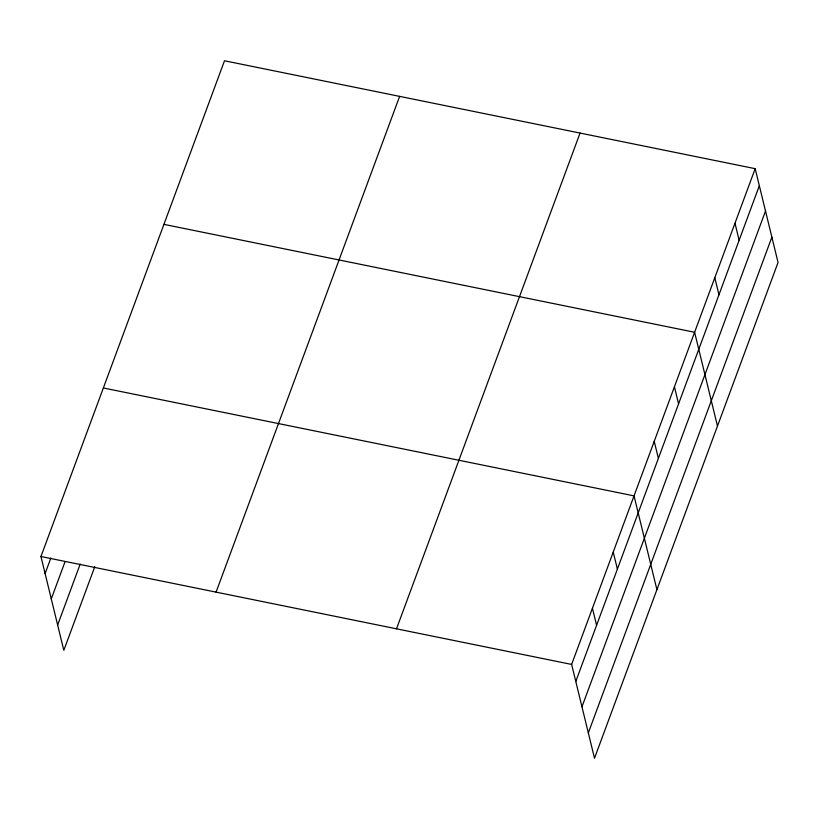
<?xml version="1.0" encoding="UTF-8"?>
<svg xmlns="http://www.w3.org/2000/svg" width="819" height="819" viewBox="0 0 819 819"><rect width="100%" height="100%" fill="white"/><g stroke="black" fill="none" stroke-linecap="round" stroke-linejoin="round"><path stroke-width="1.23" d="M94.799 566.646L63.821 650.327L40.95 556.521L224.498 60.77L755.179 168.673L778.05 262.479L594.502 758.23L571.631 664.424L755.179 168.673M45.106 573.566L50.86 558.026M51.28 598.904L64.998 561.844M57.647 624.999L80.211 564.035M216.073 592.127L399.621 96.376M396.509 628.818L580.057 133.067M575.788 681.469L759.336 185.718M581.961 706.797L765.509 211.046M588.329 732.892L771.877 237.152M163.933 224.365L694.614 332.268L717.475 426.075M103.358 387.971L634.039 495.864L656.91 589.67M40.95 556.521L571.631 664.424M734.991 223.208L739.147 240.254M714.803 277.733L718.959 294.789M674.416 386.803L678.572 403.849M654.227 441.339L658.384 458.384M613.236 552.057L617.393 569.103M592.434 608.241L596.59 625.286"/></g></svg>
